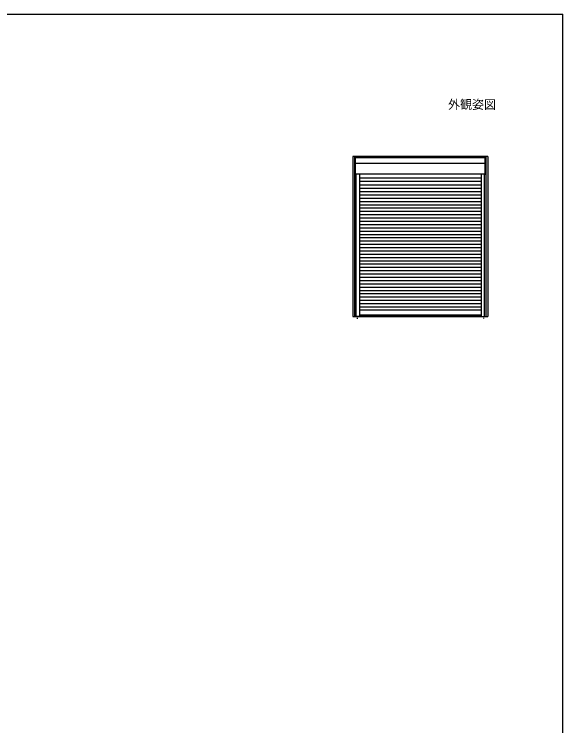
# Model space of a CAD drawing. Units: millimetres, scale not verified. Extents: x -525 to 525, y -783 to 779.
# Drawn here: x 158.8 to 525, y 272 to 747.1 of the extents above; entities that cross this region are included whole.
import ezdxf
from ezdxf.enums import TextEntityAlignment as Align

# ---------------------------------------------------------------- set-up
doc = ezdxf.new("R2010")
doc.units = ezdxf.units.MM
doc.header["$LTSCALE"] = 4
for name, color, linetype in [('0-1_USER1', 3, 'Continuous'), ('0-6_YKK_A1', 4, 'Continuous'), ('0-8_YKK_ZWAK', 7, 'Continuous')]:
    doc.layers.add(name, color=color, linetype=linetype)
doc.styles.add('ＭＳ ゴシック', font='')
doc.styles.get('ＭＳ ゴシック').set_extended_font_data('MS Gothic')

msp = doc.modelspace()

# ---------------------------------------------------------------- linework, layer by layer
at = {"layer": '0-6_YKK_A1'}
for p, q in [((475, 652.1), (384.75, 652.1)), ((384.75, 652.1), (384.75, 545.25)), ((386.075, 545.25), (386.075, 652.1)), ((386.679, 652.1), (386.075, 652.1)), ((386.625, 640.354), (386.625, 652.046)), ((473.125, 651.25), (386.625, 651.25)), ((473.071, 652.1), (473.675, 652.1)), ((473.125, 640.354), (473.125, 652.046)), ((473.675, 652.1), (473.675, 545.25)), ((475, 652.1), (475, 545.25)), ((473.125, 647.355), (386.625, 647.355)), ((473.071, 640.3), (386.075, 640.3)), ((386.925, 640.3), (386.925, 545.25)), ((389.175, 640.3), (389.175, 545.25)), ((470.575, 637.539), (389.175, 637.539)), ((470.575, 640.245), (470.575, 545.25)), ((472.825, 545.25), (472.825, 640.3)), ((472.825, 545.25), (472.825, 640.245)), ((473.724, 640.3), (473.805, 640.3)), ((470.575, 635.339), (389.175, 635.339)), ((389.175, 633.139), (470.575, 633.139)), ((389.175, 630.939), (470.575, 630.939)), ((389.175, 628.739), (470.575, 628.739)), ((389.175, 626.539), (470.575, 626.539)), ((389.175, 624.339), (470.575, 624.339)), ((389.175, 622.139), (470.575, 622.139)), ((389.175, 619.939), (470.575, 619.939)), ((389.175, 617.739), (470.575, 617.739)), ((389.175, 615.539), (470.575, 615.539)), ((389.175, 613.339), (470.575, 613.339)), ((389.175, 611.139), (470.575, 611.139)), ((389.175, 608.939), (470.575, 608.939)), ((389.175, 606.739), (470.575, 606.739)), ((389.175, 604.538), (470.575, 604.538)), ((389.175, 602.338), (470.575, 602.338)), ((389.175, 600.138), (470.575, 600.138)), ((389.175, 597.938), (470.575, 597.938)), ((389.175, 595.738), (470.575, 595.738)), ((389.175, 593.538), (470.575, 593.538)), ((389.175, 591.338), (470.575, 591.338)), ((389.175, 589.138), (470.575, 589.138)), ((389.175, 586.938), (470.575, 586.938)), ((389.175, 584.738), (470.575, 584.738)), ((389.175, 582.538), (470.575, 582.538)), ((389.175, 580.338), (470.575, 580.338)), ((389.175, 578.138), (470.575, 578.138)), ((389.175, 575.938), (470.575, 575.938)), ((389.175, 573.738), (470.575, 573.738)), ((389.175, 571.538), (470.575, 571.538)), ((389.175, 569.338), (470.575, 569.338)), ((389.175, 567.138), (470.575, 567.138)), ((389.175, 564.938), (470.575, 564.938)), ((389.175, 562.738), (470.575, 562.738)), ((389.175, 560.538), (470.575, 560.538)), ((389.175, 558.338), (470.575, 558.338)), ((389.175, 556.138), (470.575, 556.138)), ((389.175, 553.938), (470.575, 553.938)), ((389.175, 551.738), (470.575, 551.738)), ((389.175, 549.738), (470.575, 549.738)), ((473.675, 550.8), (473.986, 550.8)), ((384.75, 545.25), (470.575, 545.25)), ((389.121, 545.25), (386.129, 545.25)), ((387.625, 544.315), (387.625, 543.819)), ((470.575, 546.15), (389.175, 546.15)), ((470.575, 545.5), (389.175, 545.5)), ((470.575, 545.25), (475, 545.25)), ((470.629, 545.25), (472.825, 545.25)), ((472.125, 544.378), (472.125, 543.971)), ((472.825, 545.25), (473.621, 545.25))]:
    msp.add_line(p, q, dxfattribs=at)
for centre, start, end in [((386.679, 652.046), 90, 180), ((473.071, 652.046), 0, 90), ((386.679, 640.354), 180, 270), ((473.071, 640.354), 270, 0), ((386.129, 545.304), 180, 270), ((389.121, 545.304), 270, 0), ((470.629, 545.304), 180, 270), ((473.621, 545.304), 270, 0)]:
    msp.add_arc(centre, 0.054, start, end, dxfattribs=at)
at = {"layer": '0-8_YKK_ZWAK'}
msp.add_line((-525, 747.1), (525, 747.1), dxfattribs=at)
msp.add_lwpolyline([(-525, -782.9), (525, -782.9), (525, 747.1)], dxfattribs=at)

# ---------------------------------------------------------------- texts
at = {"layer": '0-1_USER1', "style": 'ＭＳ ゴシック'}
msp.add_text('外観姿図', height=5.865, dxfattribs=at).set_placement((448.424, 682.1), align=Align.BOTTOM_LEFT)

doc.saveas('drawing.dxf')
